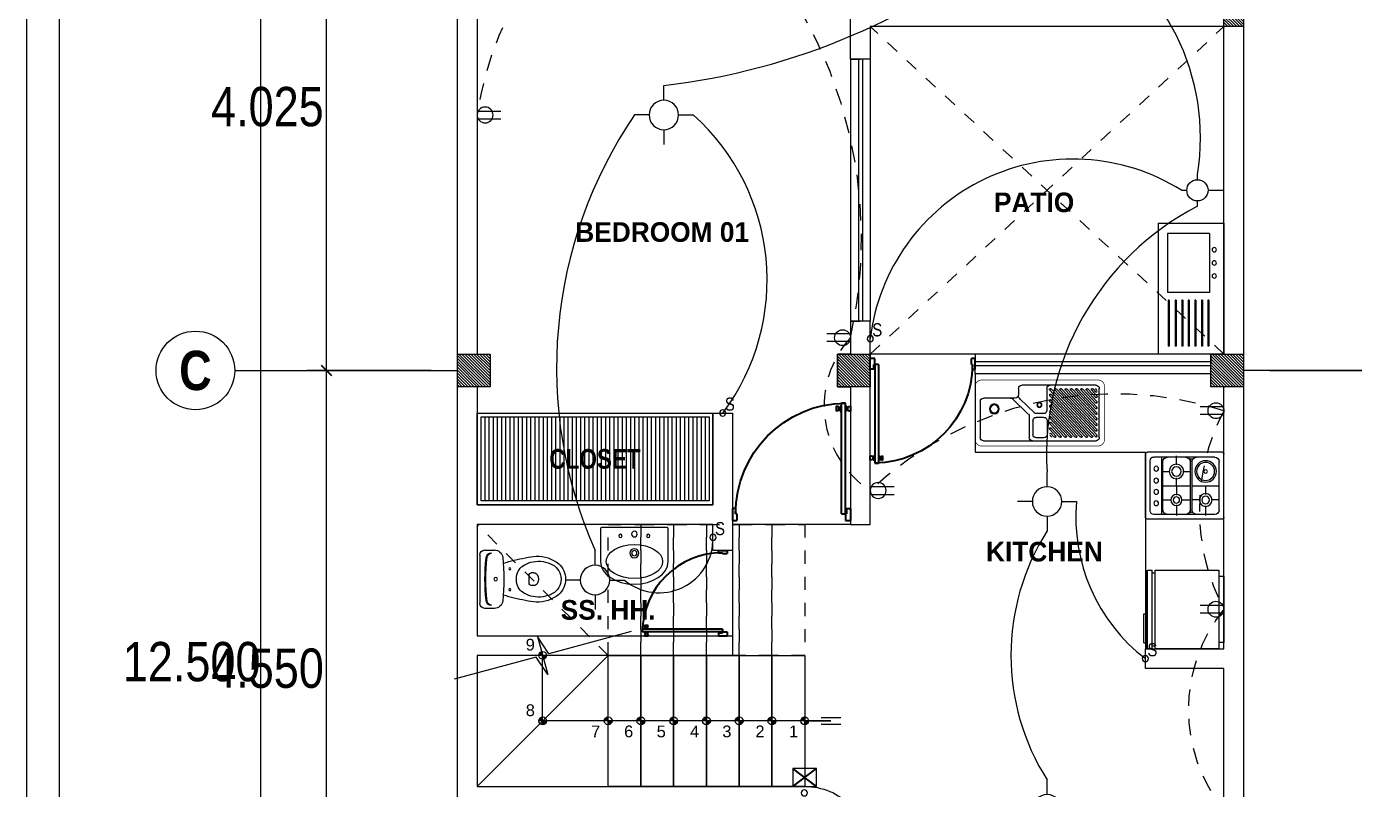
# Model space of a CAD drawing. Header units: millimetres. Extents: x 68 to 194, y 47 to 103.
# Drawn here: x 152.7 to 162.84, y 63.83 to 69.65 of the extents above; entities that cross this region are included whole.
import ezdxf
from ezdxf.enums import TextEntityAlignment as Align

# ---------------------------------------------------------------- set-up
doc = ezdxf.new("R2010")
doc.units = ezdxf.units.MM
doc.linetypes.add('ACAD_ISO06W100', pattern=[36, 24, -3, 0, -3, 0, -3, 0, -3])
doc.linetypes.add('DASHED2', pattern=[0.375, 0.25, -0.125])
for name, color, linetype, lineweight in [('A_Bloques', 56, 'Continuous', 15), ('A_Texto', 43, 'Continuous', 9), ('A_Ventana', 140, 'Continuous', 9), ('E_Columna', 3, 'Continuous', 25), ('G_Ejes', 253, 'Continuous', 20), ('G_Escalera', 40, 'Continuous', 18), ('G_Proyección', 8, 'DASHED2', 15), ('G_Sombreados', 8, 'Continuous', 9), ('G_Texto', 122, 'Continuous', 20), ('IE_Accesorios', 71, 'Continuous', 20), ('IE_Alumbrado', 31, 'Continuous', 60), ('IE_Interruptor', 230, 'Continuous', 40), ('IE_Tomacorriente', 104, 'DASHED2', 40)]:
    doc.layers.add(name, color=color, linetype=linetype, lineweight=lineweight)
for name, color, linetype in [('A_Puerta', 32, 'Continuous'), ('G_Acotación', 171, 'Continuous'), ('IS_Muro', 232, 'Continuous')]:
    doc.layers.add(name, color=color, linetype=linetype)
doc.styles.add('Acotacion', font='ARIALN.TTF')
doc.styles.add('AMBIENTES', font='ARIALNB.TTF', dxfattribs={"height": 0.15})
doc.styles.add('ARIAL1.2', font='arial.ttf', dxfattribs={"width": 1.2})
doc.styles.add('Eje', font='ARIALNB.TTF', dxfattribs={"height": 0.3})
doc.styles.add('Rotulo', font='ARIALN.TTF', dxfattribs={"height": 0.1})
doc.styles.add('STYLE1', font='cityb___.ttf', dxfattribs={"width": 1.05})
doc.dimstyles.new('Lenin_50', dxfattribs={"dimtxt": 0.3, "dimasz": 0.08, "dimexe": 0.15, "dimexo": 0.2, "dimgap": 0.03, "dimtad": 2, "dimtih": 1, "dimtoh": 1, "dimlfac": -1, "dimzin": 4, "dimdsep": 46, "dimtxsty": 'Acotacion', "dimblk": 'ARCHTICK', "dimcen": 0.08, "dimclrd": 256, "dimclre": 256, "dimclrt": 4, "dimazin": 1, "dimtm": 1e-09, "dimtfac": 1, "dimtmove": 2, "dimatfit": 2, "dimfxl": 0, "dimtolj": 1, "dimlwd": 13, "dimlwe": 18, "dimarcsym": 0})
pattern_1 = [(135, (271.136787, -21.310414), (0.0112253202, 0.0112253202), [])]

# ---------------------------------------------------------------- blocks, each defined once
blk = doc.blocks.new('Cocina 4H')
at = {"ltscale": 0.5}
for p, q in [((-0.255, 0.585), (-0.255, 0.015)), ((-0.24, 0.6), (0.24, 0.6)), ((-0.219, 0.529), (-0.219, 0.064)), ((-0.184, 0.564), (0.184, 0.564)), ((-0.109, 0.564), (-0.109, 0.503)), ((0, 0.356), (0, 0.564)), ((0.219, 0.529), (0.219, 0.064)), ((0.255, 0.585), (0.255, 0.015)), ((-0.153, 0.46), (-0.228, 0.46)), ((-0.109, 0.417), (-0.109, 0.356)), ((0, 0.46), (-0.066, 0.46)), ((0.2, 0.356), (-0.2, 0.356)), ((0.2, 0.341), (-0.2, 0.341)), ((-0.109, 0.275), (-0.109, 0.341)), ((0, 0.134), (0, 0.341)), ((0.109, 0.287), (0.109, 0.341)), ((-0.147, 0.237), (-0.228, 0.237)), ((0, 0.237), (-0.072, 0.237)), ((0, 0.237), (0.06, 0.237)), ((0.159, 0.237), (0.228, 0.237)), ((-0.219, 0.126), (0.219, 0.126)), ((-0.184, 0.134), (0.184, 0.134)), ((-0.109, 0.134), (-0.109, 0.2)), ((0.109, 0.134), (0.109, 0.188)), ((-0.24, 0), (0.24, 0)), ((-0.191, 0.036), (0.191, 0.036))]:
    blk.add_line(p, q, dxfattribs=at)
for centre, radius in [((-0.109, 0.46), 0.0492), ((0.109, 0.46), 0.0821), ((0.109, 0.46), 0.0686), ((-0.109, 0.46), 0.0289), ((0.109, 0.46), 0.0135), ((-0.109, 0.237), 0.0424), ((-0.109, 0.237), 0.0244), ((0.109, 0.237), 0.0558), ((0.109, 0.237), 0.0364), ((-0.134, 0.083), 0.018), ((-0.047, 0.083), 0.018), ((0.039, 0.083), 0.018), ((0.13, 0.083), 0.018)]:
    blk.add_circle(centre, radius, dxfattribs=at)
for centre, radius, start, end in [((-0.24, 0.585), 0.015, 90.0002, 180.0002), ((-0.184, 0.529), 0.035, 90.0002, 180.0002), ((0.184, 0.529), 0.035, 0.0002, 90.0002), ((0.24, 0.585), 0.015, 0.0002, 90.0002), ((-0.184, 0.391), 0.035, 180.0002, 270.0002), ((-0.184, 0.306), 0.035, 90.0002, 180.0002), ((-0.199, 0.349), 0.00753, 91.7504, 262.1214), ((0.184, 0.391), 0.035, 270.0002, 0.0002), ((0.184, 0.306), 0.035, 0.0002, 90.0002), ((0.199, 0.349), 0.00753, 277.8789, 88.2499), ((-0.184, 0.169), 0.035, 180.0002, 270.0002), ((0.184, 0.169), 0.035, 270.0002, 0.0002), ((-0.24, 0.015), 0.015, 180.0002, 270.0002), ((-0.191, 0.064), 0.028, 180.0002, 270.0002), ((0.191, 0.064), 0.028, 270.0002, 0.0002), ((0.24, 0.015), 0.015, 270.0002, 0.0002)]:
    blk.add_arc(centre, radius, start, end, dxfattribs=at)
blk = doc.blocks.new('Lavatorio Cocina')
at = {"lineweight": 13}
for p, q in [((-0.454, 0.065), (-0.454, 0.439)), ((-0.437, 0.425), (-0.424, 0.438)), ((-0.434, 0.3), (-0.314, 0.428)), ((-0.434, 0.343), (-0.354, 0.428)), ((-0.434, 0.385), (-0.394, 0.428)), ((-0.433, 0.087), (-0.114, 0.428)), ((-0.433, 0.129), (-0.154, 0.428)), ((-0.433, 0.172), (-0.194, 0.428)), ((-0.433, 0.215), (-0.234, 0.428)), ((-0.433, 0.257), (-0.274, 0.428)), ((-0.431, 0.067), (-0.089, 0.433)), ((-0.429, 0.464), (-0.079, 0.464)), ((-0.428, 0.242), (-0.249, 0.433)), ((-0.428, 0.285), (-0.289, 0.433)), ((-0.428, 0.328), (-0.329, 0.433)), ((-0.428, 0.37), (-0.369, 0.433)), ((-0.428, 0.413), (-0.409, 0.433)), ((-0.427, 0.114), (-0.129, 0.433)), ((-0.427, 0.157), (-0.169, 0.433)), ((-0.427, 0.2), (-0.209, 0.433)), ((-0.403, 0.076), (-0.074, 0.428)), ((-0.402, 0.437), (-0.398, 0.437)), ((-0.362, 0.437), (-0.358, 0.437)), ((-0.322, 0.437), (-0.318, 0.437)), ((-0.282, 0.437), (-0.278, 0.437)), ((-0.242, 0.437), (-0.238, 0.437)), ((-0.202, 0.437), (-0.198, 0.437)), ((-0.162, 0.437), (-0.158, 0.437)), ((-0.122, 0.437), (-0.118, 0.437)), ((-0.082, 0.437), (-0.078, 0.437)), ((-0.079, 0.464), (0.138, 0.464)), ((-0.054, 0.439), (-0.054, 0.272)), ((0.163, 0.439), (0.163, 0.391)), ((-0.437, 0.374), (-0.437, 0.379)), ((-0.436, 0.331), (-0.436, 0.336)), ((-0.388, 0.071), (-0.084, 0.395)), ((-0.363, 0.076), (-0.079, 0.38)), ((-0.348, 0.071), (-0.084, 0.353)), ((-0.323, 0.076), (-0.079, 0.338)), ((-0.308, 0.071), (-0.084, 0.31)), ((-0.076, 0.392), (-0.076, 0.387)), ((-0.076, 0.349), (-0.076, 0.344)), ((-0.076, 0.306), (-0.076, 0.302)), ((0.008, 0.333), (-0.002, 0.332)), ((0.043, 0.255), (0.149, 0.358)), ((0.088, 0.243), (0.206, 0.358)), ((0.149, 0.358), (0.156, 0.366)), ((0.188, 0.366), (0.223, 0.366)), ((0.223, 0.366), (0.429, 0.366)), ((0.454, 0.341), (0.454, 0.065)), ((-0.436, 0.288), (-0.436, 0.293)), ((-0.436, 0.246), (-0.436, 0.25)), ((-0.436, 0.203), (-0.436, 0.208)), ((-0.283, 0.076), (-0.079, 0.295)), ((-0.268, 0.071), (-0.084, 0.267)), ((-0.243, 0.076), (-0.079, 0.252)), ((-0.228, 0.071), (-0.084, 0.224)), ((-0.203, 0.076), (-0.079, 0.209)), ((-0.076, 0.264), (-0.076, 0.259)), ((-0.076, 0.221), (-0.076, 0.216)), ((-0.03, 0.219), (0.027, 0.219)), ((-0.029, 0.247), (0.025, 0.247)), ((0.08, 0.225), (0.08, 0.065)), ((-0.436, 0.16), (-0.436, 0.165)), ((-0.436, 0.118), (-0.436, 0.122)), ((-0.188, 0.071), (-0.084, 0.181)), ((-0.163, 0.076), (-0.079, 0.166)), ((-0.148, 0.071), (-0.084, 0.138)), ((-0.123, 0.076), (-0.079, 0.123)), ((-0.076, 0.178), (-0.076, 0.173)), ((-0.076, 0.135), (-0.076, 0.13)), ((-0.055, 0.194), (-0.055, 0.088)), ((0.052, 0.194), (0.052, 0.088)), ((-0.436, 0.073), (-0.436, 0.08)), ((-0.43, 0.068), (-0.431, 0.068)), ((0.055, 0.04), (-0.429, 0.04)), ((-0.395, 0.068), (-0.399, 0.068)), ((-0.355, 0.068), (-0.359, 0.068)), ((-0.315, 0.068), (-0.319, 0.068)), ((-0.275, 0.068), (-0.279, 0.068)), ((-0.235, 0.068), (-0.239, 0.068)), ((-0.195, 0.068), (-0.199, 0.068)), ((-0.155, 0.068), (-0.159, 0.068)), ((-0.115, 0.068), (-0.119, 0.068)), ((-0.108, 0.071), (-0.084, 0.096)), ((-0.091, 0.067), (-0.076, 0.084)), ((-0.03, 0.063), (0.027, 0.063)), ((0.429, 0.04), (0.055, 0.04))]:
    blk.add_line(p, q, dxfattribs=at)
at = {"lineweight": 13, "const_width": 0.005}
blk.add_lwpolyline([(0.494, 0.454), (0.494, 0.05, -0.414214), (0.444, 0), (-0.444, 0, -0.414214), (-0.494, 0.05), (-0.494, 0.454, -0.414214), (-0.444, 0.504), (0.444, 0.504, -0.414214)], format="xyb", close=True, dxfattribs=at)
at = {"lineweight": 13}
for centre, radius in [((0.003, 0.314), 0.0189), ((0.003, 0.314), 0.0154), ((0.347, 0.283), 0.0378), ((0.347, 0.283), 0.0307)]:
    blk.add_circle(centre, radius, dxfattribs=at)
for centre, radius, start, end in [((-0.429, 0.439), 0.025, 90, 180), ((-0.432, 0.416), 0.005, 180.1608, 316.9465), ((-0.402, 0.427), 0.01, 90, 136.9465), ((-0.398, 0.432), 0.005, 316.9465, 90), ((-0.386, 0.436), 0.0001, 316.9465, 90), ((-0.362, 0.427), 0.01, 90, 136.9465), ((-0.358, 0.432), 0.005, 316.9465, 90), ((-0.322, 0.427), 0.01, 90, 136.9465), ((-0.318, 0.432), 0.005, 316.9465, 90), ((-0.282, 0.427), 0.01, 90, 136.9465), ((-0.278, 0.432), 0.005, 316.9465, 90), ((-0.242, 0.427), 0.01, 90, 136.9465), ((-0.238, 0.432), 0.005, 316.9465, 90), ((-0.202, 0.427), 0.01, 90, 136.9465), ((-0.198, 0.432), 0.005, 316.9465, 90), ((-0.162, 0.427), 0.01, 90, 136.9465), ((-0.158, 0.432), 0.005, 316.9465, 90), ((-0.122, 0.427), 0.01, 90, 136.9465), ((-0.118, 0.432), 0.005, 316.9465, 90), ((-0.082, 0.427), 0.01, 90, 136.9465), ((-0.079, 0.439), 0.025, 0, 90), ((-0.078, 0.432), 0.005, 316.9465, 90), ((0.138, 0.439), 0.025, 0, 90), ((-0.427, 0.379), 0.01, 136.9465, 180.1608), ((-0.432, 0.374), 0.005, 180.1608, 316.9465), ((-0.426, 0.336), 0.01, 136.9465, 180.1608), ((-0.431, 0.331), 0.005, 180.1608, 316.9465), ((-0.081, 0.392), 0.005, 0, 136.9465), ((-0.081, 0.349), 0.005, 0, 136.9465), ((-0.081, 0.306), 0.005, 0, 136.9465), ((-0.086, 0.387), 0.01, 316.9465, 0), ((-0.086, 0.344), 0.01, 316.9465, 0), ((0.138, 0.383), 0.025, 314.528, 8.2908), ((0.188, 0.391), 0.025, 180, 188.2908), ((0.188, 0.391), 0.025, 180, 270), ((0.223, 0.341), 0.025, 90, 134.528), ((0.429, 0.341), 0.025, 0, 90), ((-0.426, 0.293), 0.01, 136.9465, 180.1608), ((-0.431, 0.288), 0.005, 180.1608, 316.9465), ((-0.426, 0.25), 0.01, 136.9465, 180.1608), ((-0.431, 0.246), 0.005, 180.1608, 316.9465), ((-0.426, 0.208), 0.01, 136.9465, 180.1608), ((-0.431, 0.203), 0.005, 180.1608, 316.9465), ((-0.081, 0.264), 0.005, 0, 136.9465), ((-0.081, 0.221), 0.005, 0, 136.9465), ((-0.086, 0.302), 0.01, 316.9465, 0), ((-0.086, 0.259), 0.01, 316.9465, 0), ((-0.086, 0.216), 0.01, 316.9465, 0), ((-0.03, 0.194), 0.025, 90, 180), ((-0.029, 0.272), 0.025, 180, 270), ((0.025, 0.272), 0.025, 270, 314.528), ((0.027, 0.194), 0.025, 0, 90), ((0.105, 0.225), 0.025, 134.528, 180), ((-0.426, 0.165), 0.01, 136.9465, 180.1608), ((-0.431, 0.16), 0.005, 180.1608, 316.9465), ((-0.426, 0.122), 0.01, 136.9465, 180.1608), ((-0.431, 0.118), 0.005, 180.1608, 316.9465), ((-0.081, 0.178), 0.005, 0, 136.9465), ((-0.081, 0.135), 0.005, 0, 136.9465), ((-0.086, 0.173), 0.01, 316.9465, 0), ((-0.086, 0.13), 0.01, 316.9465, 0), ((-0.429, 0.065), 0.025, 180, 270), ((-0.426, 0.08), 0.01, 136.9465, 180.1608), ((-0.431, 0.073), 0.005, 180.1608, 270), ((-0.399, 0.073), 0.005, 136.9465, 270), ((-0.395, 0.078), 0.01, 270, 316.9465), ((-0.359, 0.073), 0.005, 136.9465, 270), ((-0.355, 0.078), 0.01, 270, 316.9465), ((-0.319, 0.073), 0.005, 136.9465, 270), ((-0.315, 0.078), 0.01, 270, 316.9465), ((-0.279, 0.073), 0.005, 136.9465, 270), ((-0.275, 0.078), 0.01, 270, 316.9465), ((-0.239, 0.073), 0.005, 136.9465, 270), ((-0.235, 0.078), 0.01, 270, 316.9465), ((-0.199, 0.073), 0.005, 136.9465, 270), ((-0.195, 0.078), 0.01, 270, 316.9465), ((-0.159, 0.073), 0.005, 136.9465, 270), ((-0.155, 0.078), 0.01, 270, 316.9465), ((-0.119, 0.073), 0.005, 136.9465, 270), ((-0.115, 0.078), 0.01, 270, 316.9465), ((-0.081, 0.092), 0.005, 0, 136.9465), ((-0.03, 0.088), 0.025, 180, 270), ((0.027, 0.088), 0.025, 270, 0), ((0.055, 0.065), 0.025, 270, 0), ((0.429, 0.065), 0.025, 270, 0)]:
    blk.add_arc(centre, radius, start, end, dxfattribs=at)
blk = doc.blocks.new('Refrigerador 01')
at = {"ltscale": 0.25}
for p, q in [((0, 0.254), (0, -0.254)), ((0.04, 0.254), (0, 0.254)), ((0.04, 0.298), (0.04, -0.302)), ((0.525, 0.298), (0.04, 0.298)), ((0.525, -0.302), (0.525, 0.298)), ((0.547, 0.277), (0.525, 0.277)), ((0.547, -0.302), (0.547, 0.298)), ((0.585, 0.298), (0.547, 0.298)), ((0.585, 0.298), (0.585, -0.302)), ((0.585, -0.302), (0.585, 0.298)), ((0.611, -0.034), (0.585, -0.034)), ((0.611, -0.256), (0.611, -0.034)), ((0, -0.254), (0.04, -0.254)), ((0.04, -0.302), (0.525, -0.302)), ((0.547, -0.28), (0.525, -0.28)), ((0.547, -0.302), (0.585, -0.302)), ((0.611, -0.256), (0.585, -0.256))]:
    blk.add_line(p, q, dxfattribs=at)
blk = doc.blocks.new('INOD4')
at = {"linetype": 'ByBlock'}
for p, q in [((-0.222, -0.06), (-0.222, -0.132)), ((-0.183, -0.02), (0.183, -0.02)), ((0.222, -0.06), (0.222, -0.132)), ((-0.048, -0.433), (-0.048, -0.413)), ((0.048, -0.433), (0.048, -0.413))]:
    blk.add_line(p, q, dxfattribs=at)
for centre, radius in [((0, -0.142), 0.0135), ((0, -0.142), 0.0135), ((-0.08, -0.25), 0.0075), ((0.08, -0.25), 0.0075)]:
    blk.add_circle(centre, radius, dxfattribs=at)
for centre, radius, start, end in [((-0.183, -0.06), 0.04, 90, 180), ((-0.16, -0.109), 0.04, 96.2719, 180), ((-0.16, -0.116), 0.04, 96.2141, 169.7572), ((0, -1.56), 1.493, 83.6755, 96.3306), ((0, -1.56), 1.5, 83.7281, 96.2719), ((0.16, -0.109), 0.04, 0, 83.7281), ((0.16, -0.116), 0.04, 10.2428, 83.7859), ((0.183, -0.06), 0.04, 0, 90), ((-0.159, -0.132), 0.064, 180, 263.2069), ((0, 1.199), 1.404, 263.2069, 276.7931), ((2.286, -0.87), 2.5, 164.456, 168.4256), ((-2.286, -0.87), 2.5, 11.5744, 15.544), ((0.159, -0.132), 0.064, 276.7931, 0), ((-0.007, -0.416), 0.116, 96.2419, 152.5973), ((0, -0.48), 0.18, 83.7581, 96.2419), ((0.007, -0.416), 0.116, 27.4027, 83.7581), ((0.423, -0.496), 0.6, 167.7093, 175.6206), ((0.112, -0.478), 0.25, 152.5973, 168.3805), ((-0.033, -0.413), 0.015, 96.6492, 180), ((0, -0.696), 0.3, 83.3508, 96.6492), ((0.033, -0.413), 0.015, 0, 83.3508), ((-0.112, -0.478), 0.25, 11.6195, 27.4027), ((-0.423, -0.496), 0.6, 4.3794, 12.2907), ((0.085, -0.46), 0.26, 177.6972, 218.7131), ((0.079, -0.471), 0.216, 168.3805, 209.1161), ((-0.018, -0.433), 0.03, 180, 233.1301), ((0, -0.409), 0.06, 233.1301, 306.8699), ((0.018, -0.433), 0.03, 306.8699, 0), ((-0.079, -0.471), 0.216, 330.8839, 11.6195), ((-0.085, -0.46), 0.26, 321.2869, 2.3028), ((0, -0.515), 0.126, 209.1161, 330.8839), ((0, -0.515), 0.16, 222.4362, 317.5638)]:
    blk.add_arc(centre, radius, start, end, dxfattribs=at)
blk = doc.blocks.new('L01601A', base_point=(1717.2, 970.2))
blk.add_circle((1717.2, 970.2), 25)
blk = doc.blocks.new('L01601B', base_point=(1777.3, 924.9))
blk.add_arc((1777.3, 924.9), 30, 180, 0)
blk = doc.blocks.new('Lavatorio 01')
blk.add_lwpolyline([(-0.284, 0.259), (-0.034, 0.259, -0.414214), (-0.025, 0.25), (-0.025, -0.25, -0.414214), (-0.034, -0.259), (-0.284, -0.259)], format="xyb")
for centre, radius in [((-0.088, 0.106), 0.0129), ((-0.22, 0), 0.0345), ((-0.22, 0), 0.0198), ((-0.074, 0), 0.0216), ((-0.088, -0.106), 0.0129)]:
    blk.add_circle(centre, radius)
at = {"extrusion": (0, 0, -1), "xscale": 0.008620689655174374, "zscale": -0.008620689655172419, "rotation": 90}
for name, yscale in [('L01601B', 0.005747126436773442), ('L01601A', 0.005172413793104624)]:
    blk.add_blockref(name, (0.284, 0), dxfattribs=dict(at, yscale=yscale))
blk = doc.blocks.new('Puerta 02')
for p, q in [((0.024, 0.913), (0, 0.918)), ((0, 0.918), (0, 0.878)), ((0.024, 0.907), (0.024, 0.913)), ((0.028, 0.907), (0.024, 0.907)), ((0.024, 0.889), (0.024, 0.907)), ((0.032, 0.909), (0.028, 0.909)), ((0.028, 0.907), (0.028, 0.909)), ((0.028, 0.889), (0.028, 0.907)), ((0.032, 0.909), (0.032, 0.912)), ((0.036, 0.912), (0.032, 0.912)), ((0.032, 0.887), (0.032, 0.909)), ((0.042, 0.924), (0.036, 0.912)), ((0.036, 0.884), (0.036, 0.912)), ((0.042, 0.872), (0.042, 0.924)), ((0.044, 0.924), (0.042, 0.924)), ((0.044, 0.946), (0.078, 0.946)), ((0.044, 0.005), (0.044, 0.946)), ((0.078, 0.005), (0.078, 0.946)), ((0.078, 0.924), (0.08, 0.924)), ((0.08, 0.872), (0.08, 0.924)), ((0.08, 0.924), (0.086, 0.912)), ((0.086, 0.884), (0.086, 0.912)), ((0.086, 0.912), (0.09, 0.912)), ((0.09, 0.909), (0.09, 0.912)), ((0.09, 0.909), (0.094, 0.909)), ((0.09, 0.887), (0.09, 0.909)), ((0.094, 0.907), (0.094, 0.909)), ((0.094, 0.889), (0.094, 0.907)), ((0.094, 0.907), (0.098, 0.907)), ((0.098, 0.913), (0.122, 0.918)), ((0.098, 0.907), (0.098, 0.913)), ((0.098, 0.889), (0.098, 0.907)), ((0.122, 0.918), (0.122, 0.878)), ((0.024, 0.883), (0, 0.878)), ((0.028, 0.889), (0.024, 0.889)), ((0.024, 0.889), (0.024, 0.883)), ((0.028, 0.889), (0.028, 0.887)), ((0.032, 0.887), (0.028, 0.887)), ((0.032, 0.887), (0.032, 0.884)), ((0.036, 0.884), (0.032, 0.884)), ((0.042, 0.872), (0.036, 0.884)), ((0.044, 0.872), (0.042, 0.872)), ((0.078, 0.872), (0.08, 0.872)), ((0.079, 0.898), (0.079, 0.898)), ((0.079, 0.898), (0.079, 0.898)), ((0.08, 0.872), (0.086, 0.884)), ((0.086, 0.884), (0.09, 0.884)), ((0.09, 0.887), (0.094, 0.887)), ((0.09, 0.887), (0.09, 0.884)), ((0.094, 0.889), (0.094, 0.887)), ((0.094, 0.889), (0.098, 0.889)), ((0.098, 0.889), (0.098, 0.883)), ((0.098, 0.883), (0.122, 0.878)), ((0, 0.05), (0, -0.05)), ((0.034, 0.05), (0, 0.05)), ((0.034, 0.05), (0.034, 0.005)), ((0.044, 0.005), (0.034, 0.005)), ((0.078, 0.005), (0.043, 0.005)), ((0.044, 0.005), (0.044, -0.05)), ((0.965, 0.005), (0.975, 0.005)), ((0.965, 0.005), (0.965, -0.05)), ((0.975, 0.05), (0.975, 0.005)), ((0.975, 0.05), (1, 0.05)), ((1, 0.05), (1, -0.05)), ((0.044, -0.05), (0, -0.05)), ((1, -0.05), (0.965, -0.05))]:
    blk.add_line(p, q)
blk.add_arc((0.034, 0.005), 0.941, 0, 89.3913)
blk = doc.blocks.new('SGFDF')
at = {"lineweight": 20}
for p, q in [((0.061, -0.115), (0.061, -0.122)), ((0.411, -0.115), (0.061, -0.115)), ((0.411, -0.122), (0.061, -0.122)), ((0.061, -0.165), (0.061, -0.172)), ((0.411, -0.165), (0.061, -0.165)), ((0.411, -0.172), (0.061, -0.172)), ((0.411, -0.115), (0.411, -0.122)), ((0.411, -0.165), (0.411, -0.172)), ((0.921, -0.11), (0.471, -0.11)), ((0.471, -0.11), (0.471, -0.431)), ((0.921, -0.11), (0.921, -0.431)), ((0.061, -0.215), (0.061, -0.222)), ((0.411, -0.215), (0.061, -0.215)), ((0.411, -0.222), (0.061, -0.222)), ((0.411, -0.265), (0.061, -0.265)), ((0.061, -0.265), (0.061, -0.272)), ((0.411, -0.272), (0.061, -0.272)), ((0.411, -0.215), (0.411, -0.222)), ((0.411, -0.265), (0.411, -0.272)), ((0.411, -0.315), (0.061, -0.315)), ((0.061, -0.315), (0.061, -0.322)), ((0.411, -0.322), (0.061, -0.322)), ((0.061, -0.365), (0.061, -0.372)), ((0.411, -0.365), (0.061, -0.365)), ((0.411, -0.372), (0.061, -0.372)), ((0.411, -0.315), (0.411, -0.322)), ((0.411, -0.365), (0.411, -0.372)), ((0.411, -0.419), (0.061, -0.419)), ((0.061, -0.419), (0.061, -0.426)), ((0.411, -0.426), (0.061, -0.426)), ((0.411, -0.419), (0.411, -0.426)), ((0.921, -0.431), (0.471, -0.431))]:
    blk.add_line(p, q, dxfattribs=at)
blk.add_lwpolyline([(0, -0.5), (1, -0.5), (1, 0), (0, 0)], close=True)
for centre in [(0.596, -0.074), (0.696, -0.074), (0.796, -0.074)]:
    blk.add_circle(centre, 0.0163, dxfattribs=at)
blk = doc.blocks.new('Eri')
blk.add_line((-1.7, 0), (0, 0))
blk.add_circle((-2, 0), 0.3)
at = {"color": 1, "style": 'Eje', "flags": 4}
blk.add_attdef('H', text='', height=0.3, dxfattribs=at).set_placement((-2, 0), align=Align.MIDDLE_CENTER)
blk = doc.blocks.new('_ArchTick')
at = {"color": 0, "linetype": 'ByBlock', "const_width": 0.15}
blk.add_lwpolyline([(-0.5, -0.5), (0.5, 0.5)], dxfattribs=at)
blk = doc.blocks.new('*D772')
at = {"layer": 'Defpoints', "color": 0}
for p in [(154.491, 71.053), (155.991, 71.053), (155.991, 58.553)]:
    blk.add_point(p, dxfattribs=at)
at = {"layer": 'G_Acotación', "lineweight": 18}
for p, q in [((155.791, 71.053), (154.341, 71.053)), ((155.791, 58.553), (154.341, 58.553))]:
    blk.add_line(p, q, dxfattribs=at)
at = {"layer": 'G_Acotación', "lineweight": 13}
blk.add_line((154.491, 58.553), (154.491, 71.053), dxfattribs=at)
at = {"layer": 'G_Acotación', "lineweight": 13, "xscale": 0.08, "yscale": 0.08, "zscale": 0.08}
for p, rotation in [((154.491, 71.053), 90), ((154.491, 58.553), 270)]:
    blk.add_blockref('_ArchTick', p, dxfattribs=dict(at, rotation=rotation))
at = {"layer": 'G_Acotación', "color": 4, "lineweight": 5, "insert": (153.962, 64.803), "char_height": 0.3, "attachment_point": 5, "style": 'Acotacion'}
blk.add_mtext('\\A1;12.500', dxfattribs=at)
blk = doc.blocks.new('*D774')
at = {"layer": 'Defpoints', "color": 0}
for p in [(154.991, 67.028), (155.991, 67.028), (155.991, 62.478)]:
    blk.add_point(p, dxfattribs=at)
at = {"layer": 'G_Acotación', "lineweight": 18}
for p, q in [((155.791, 67.028), (154.841, 67.028)), ((155.791, 62.478), (154.841, 62.478))]:
    blk.add_line(p, q, dxfattribs=at)
at = {"layer": 'G_Acotación', "lineweight": 13}
blk.add_line((154.991, 62.478), (154.991, 67.028), dxfattribs=at)
at = {"layer": 'G_Acotación', "lineweight": 13, "xscale": 0.08, "yscale": 0.08, "zscale": 0.08}
for p, rotation in [((154.991, 67.028), 90), ((154.991, 62.478), 270)]:
    blk.add_blockref('_ArchTick', p, dxfattribs=dict(at, rotation=rotation))
at = {"layer": 'G_Acotación', "color": 4, "lineweight": 5, "insert": (154.541, 64.753), "char_height": 0.3, "attachment_point": 5, "style": 'Acotacion'}
blk.add_mtext('\\A1;4.550', dxfattribs=at)
blk = doc.blocks.new('*D775')
at = {"layer": 'Defpoints', "color": 0}
for p in [(154.991, 71.053), (155.991, 71.053), (155.991, 67.028)]:
    blk.add_point(p, dxfattribs=at)
at = {"layer": 'G_Acotación', "lineweight": 18}
for p, q in [((155.791, 71.053), (154.841, 71.053)), ((155.791, 67.028), (154.841, 67.028))]:
    blk.add_line(p, q, dxfattribs=at)
at = {"layer": 'G_Acotación', "lineweight": 13}
blk.add_line((154.991, 67.028), (154.991, 71.053), dxfattribs=at)
at = {"layer": 'G_Acotación', "lineweight": 13, "xscale": 0.08, "yscale": 0.08, "zscale": 0.08}
for p, rotation in [((154.991, 71.053), 90), ((154.991, 67.028), 270)]:
    blk.add_blockref('_ArchTick', p, dxfattribs=dict(at, rotation=rotation))
at = {"layer": 'G_Acotación', "color": 4, "lineweight": 5, "insert": (154.54, 69.04), "char_height": 0.3, "attachment_point": 5, "style": 'Acotacion'}
blk.add_mtext('\\A1;4.025', dxfattribs=at)
blk = doc.blocks.new('*D777')
at = {"layer": 'Defpoints', "color": 0}
for p in [(161.991, 71.053), (163.491, 71.053), (161.991, 58.553)]:
    blk.add_point(p, dxfattribs=at)
at = {"layer": 'G_Acotación', "lineweight": 18}
for p, q in [((162.191, 71.053), (163.641, 71.053)), ((162.191, 58.553), (163.641, 58.553))]:
    blk.add_line(p, q, dxfattribs=at)
at = {"layer": 'G_Acotación', "lineweight": 13}
blk.add_line((163.491, 58.553), (163.491, 71.053), dxfattribs=at)
at = {"layer": 'G_Acotación', "lineweight": 13, "xscale": 0.08, "yscale": 0.08, "zscale": 0.08}
for p, rotation in [((163.491, 71.053), 90), ((163.491, 58.553), 270)]:
    blk.add_blockref('_ArchTick', p, dxfattribs=dict(at, rotation=rotation))
at = {"layer": 'G_Acotación', "color": 4, "lineweight": 5, "insert": (164.019, 64.803), "char_height": 0.3, "attachment_point": 5, "style": 'Acotacion'}
blk.add_mtext('\\A1;12.500', dxfattribs=at)
blk = doc.blocks.new('*D779')
at = {"layer": 'Defpoints', "color": 0}
for p in [(161.991, 67.028), (162.991, 67.028), (161.991, 62.478)]:
    blk.add_point(p, dxfattribs=at)
at = {"layer": 'G_Acotación', "lineweight": 18}
for p, q in [((162.191, 67.028), (163.141, 67.028)), ((162.191, 62.478), (163.141, 62.478))]:
    blk.add_line(p, q, dxfattribs=at)
at = {"layer": 'G_Acotación', "lineweight": 13}
blk.add_line((162.991, 62.478), (162.991, 67.028), dxfattribs=at)
at = {"layer": 'G_Acotación', "lineweight": 13, "xscale": 0.08, "yscale": 0.08, "zscale": 0.08}
for p, rotation in [((162.991, 67.028), 90), ((162.991, 62.478), 270)]:
    blk.add_blockref('_ArchTick', p, dxfattribs=dict(at, rotation=rotation))
at = {"layer": 'G_Acotación', "color": 4, "lineweight": 5, "insert": (163.44, 64.753), "char_height": 0.3, "attachment_point": 5, "style": 'Acotacion'}
blk.add_mtext('\\A1;4.550', dxfattribs=at)
blk = doc.blocks.new('*D780')
at = {"layer": 'Defpoints', "color": 0}
for p in [(161.991, 71.053), (162.991, 71.053), (161.991, 67.028)]:
    blk.add_point(p, dxfattribs=at)
at = {"layer": 'G_Acotación', "lineweight": 18}
for p, q in [((162.191, 71.053), (163.141, 71.053)), ((162.191, 67.028), (163.141, 67.028))]:
    blk.add_line(p, q, dxfattribs=at)
at = {"layer": 'G_Acotación', "lineweight": 13}
blk.add_line((162.991, 67.028), (162.991, 71.053), dxfattribs=at)
at = {"layer": 'G_Acotación', "lineweight": 13, "xscale": 0.08, "yscale": 0.08, "zscale": 0.08}
for p, rotation in [((162.991, 71.053), 90), ((162.991, 67.028), 270)]:
    blk.add_blockref('_ArchTick', p, dxfattribs=dict(at, rotation=rotation))
at = {"layer": 'G_Acotación', "color": 4, "lineweight": 5, "insert": (163.442, 69.04), "char_height": 0.3, "attachment_point": 5, "style": 'Acotacion'}
blk.add_mtext('\\A1;4.025', dxfattribs=at)
blk = doc.blocks.new('PUNTO LUZ')
for p, q in [((0, 0.1125), (0, 0.225)), ((-0.1125, 0), (-0.225, 0)), ((0.1125, 0), (0.225, 0)), ((0, -0.1125), (0, -0.225))]:
    blk.add_line(p, q)
blk.add_circle((0, 0), 0.1125)
blk = doc.blocks.new('braquet')
at = {"color": 2}
for p, q in [((0.2025, 0.1215), (0.2025, 0.081)), ((0, 0.070875), (0, -0.070875)), ((0.1215, 0), (0, 0)), ((0.324, 0), (0.2835, 0)), ((0.2025, -0.081), (0.2025, -0.1215))]:
    blk.add_line(p, q, dxfattribs=at)
at = {"color": 3}
blk.add_circle((0.2025, 0), 0.081, dxfattribs=at)
blk = doc.blocks.new('CP')
at = {"linetype": 'ACAD_ISO06W100', "lineweight": 25, "ltscale": 0.25}
for p, q in [((-0.05, 0.087), (-0.185, -0.093)), ((-0.05, -0.093), (-0.185, 0.087))]:
    blk.add_line(p, q, dxfattribs=at)
for p, q in [((-0.185, -0.093), (-0.185, 0.087)), ((-0.185, 0.087), (-0.05, 0.087)), ((-0.05, 0.087), (-0.05, -0.093)), ((-0.05, -0.093), (-0.185, -0.093))]:
    blk.add_line(p, q)
blk.add_circle((0, 0), 0.0234)
blk = doc.blocks.new('Interuptor simple doble triple')
blk.add_circle((0, 0.044), 0.0237)
at = {"style": 'Rotulo', "oblique": 20, "flags": 4}
blk.add_attdef('S A,B,C', (0.078, 0.044), '', height=0.1, dxfattribs=at)
blk = doc.blocks.new('TOMACORRIENTE 0.40')
at = {"color": 5}
for p, q in [((0.008, 0.03), (0.182, 0.03)), ((0.008, -0.03), (0.182, -0.03))]:
    blk.add_line(p, q, dxfattribs=at)
blk.add_circle((0.061, 0), 0.0608, dxfattribs=at)

msp = doc.modelspace()

# ---------------------------------------------------------------- hatches: boundary and pattern name
at = {"layer": 'E_Columna', "lineweight": 5}
h = msp.add_hatch(dxfattribs=at)
h.set_pattern_fill('LINE', color=256, scale=0.005, angle=45, style=0)
h.set_pattern_definition([(135, (271.136787, -22.460414), (0.0112253202, 0.0112253202), [])])
h.paths.add_polyline_path([(161.9907, 69.6529), (161.8407, 69.6529), (161.8407, 69.9029), (161.9907, 69.9029)])
h = msp.add_hatch(dxfattribs=at)
h.set_pattern_fill('LINE', color=256, scale=0.005, angle=45, style=0)
h.set_pattern_definition(pattern_1)
h.paths.add_polyline_path([(156.2407, 66.9029), (155.9907, 66.9029), (155.9907, 67.1529), (156.2407, 67.1529)])
h = msp.add_hatch(dxfattribs=at)
h.set_pattern_fill('LINE', color=256, scale=0.005, angle=45, style=0)
h.set_pattern_definition(pattern_1)
h.paths.add_polyline_path([(159.1407, 66.9029), (158.8907, 66.9029), (158.8907, 67.1529), (159.1407, 67.1529)])
h = msp.add_hatch(dxfattribs=at)
h.set_pattern_fill('LINE', color=256, scale=0.005, angle=45, style=0)
h.set_pattern_definition(pattern_1)
h.paths.add_polyline_path([(161.9907, 66.9029), (161.7407, 66.9029), (161.7407, 67.1529), (161.9907, 67.1529)])
at = {"layer": 'G_Escalera', "lineweight": 5}
h = msp.add_hatch(color=3, dxfattribs=at)
h.paths.add_polyline_path([(156.6107, 64.8529, -0.4142136), (156.6407, 64.8829), (156.6407, 64.8529)])
h.paths.add_polyline_path([(156.6407, 64.8529), (156.6707, 64.8529, -0.4142136), (156.6407, 64.8229)])
h = msp.add_hatch(color=3, dxfattribs=at)
h.paths.add_polyline_path([(156.6107, 64.8529, -0.4142136), (156.6407, 64.8829), (156.6407, 64.8529)])
h.paths.add_polyline_path([(156.6407, 64.8529), (156.6707, 64.8529, -0.4142136), (156.6407, 64.8229)])
h = msp.add_hatch(color=3, dxfattribs=at)
h.paths.add_polyline_path([(156.6107, 64.3529, -0.4142136), (156.6407, 64.3829), (156.6407, 64.3529)])
h.paths.add_polyline_path([(156.6407, 64.3529), (156.6707, 64.3529, -0.4142136), (156.6407, 64.3229)])
h = msp.add_hatch(color=3, dxfattribs=at)
h.paths.add_polyline_path([(156.6107, 64.3529, -0.4142136), (156.6407, 64.3829), (156.6407, 64.3529)])
h.paths.add_polyline_path([(156.6407, 64.3529), (156.6707, 64.3529, -0.4142136), (156.6407, 64.3229)])
h = msp.add_hatch(color=3, dxfattribs=at)
h.paths.add_polyline_path([(157.1107, 64.3529, -0.4142136), (157.1407, 64.3829), (157.1407, 64.3529)])
h.paths.add_polyline_path([(157.1407, 64.3529), (157.1707, 64.3529, -0.4142136), (157.1407, 64.3229)])
h = msp.add_hatch(color=3, dxfattribs=at)
h.paths.add_polyline_path([(157.1107, 64.3529, -0.4142136), (157.1407, 64.3829), (157.1407, 64.3529)])
h.paths.add_polyline_path([(157.1407, 64.3529), (157.1707, 64.3529, -0.4142136), (157.1407, 64.3229)])
h = msp.add_hatch(color=3, dxfattribs=at)
h.paths.add_polyline_path([(157.3607, 64.3529, -0.4142136), (157.3907, 64.3829), (157.3907, 64.3529)])
h.paths.add_polyline_path([(157.3907, 64.3529), (157.4207, 64.3529, -0.4142136), (157.3907, 64.3229)])
h = msp.add_hatch(color=3, dxfattribs=at)
h.paths.add_polyline_path([(157.3607, 64.3529, -0.4142136), (157.3907, 64.3829), (157.3907, 64.3529)])
h.paths.add_polyline_path([(157.3907, 64.3529), (157.4207, 64.3529, -0.4142136), (157.3907, 64.3229)])
h = msp.add_hatch(color=3, dxfattribs=at)
h.paths.add_polyline_path([(157.6107, 64.3529, -0.4142136), (157.6407, 64.3829), (157.6407, 64.3529)])
h.paths.add_polyline_path([(157.6407, 64.3529), (157.6707, 64.3529, -0.4142136), (157.6407, 64.3229)])
h = msp.add_hatch(color=3, dxfattribs=at)
h.paths.add_polyline_path([(157.6107, 64.3529, -0.4142136), (157.6407, 64.3829), (157.6407, 64.3529)])
h.paths.add_polyline_path([(157.6407, 64.3529), (157.6707, 64.3529, -0.4142136), (157.6407, 64.3229)])
h = msp.add_hatch(color=3, dxfattribs=at)
h.paths.add_polyline_path([(157.8607, 64.3529, -0.4142136), (157.8907, 64.3829), (157.8907, 64.3529)])
h.paths.add_polyline_path([(157.8907, 64.3529), (157.9207, 64.3529, -0.4142136), (157.8907, 64.3229)])
h = msp.add_hatch(color=3, dxfattribs=at)
h.paths.add_polyline_path([(157.8607, 64.3529, -0.4142136), (157.8907, 64.3829), (157.8907, 64.3529)])
h.paths.add_polyline_path([(157.8907, 64.3529), (157.9207, 64.3529, -0.4142136), (157.8907, 64.3229)])
h = msp.add_hatch(color=3, dxfattribs=at)
h.paths.add_polyline_path([(158.1107, 64.3529, -0.4142136), (158.1407, 64.3829), (158.1407, 64.3529)])
h.paths.add_polyline_path([(158.1407, 64.3529), (158.1707, 64.3529, -0.4142136), (158.1407, 64.3229)])
h = msp.add_hatch(color=3, dxfattribs=at)
h.paths.add_polyline_path([(158.1107, 64.3529, -0.4142136), (158.1407, 64.3829), (158.1407, 64.3529)])
h.paths.add_polyline_path([(158.1407, 64.3529), (158.1707, 64.3529, -0.4142136), (158.1407, 64.3229)])
h = msp.add_hatch(color=3, dxfattribs=at)
h.paths.add_polyline_path([(158.3607, 64.3529, -0.4142136), (158.3907, 64.3829), (158.3907, 64.3529)])
h.paths.add_polyline_path([(158.3907, 64.3529), (158.4207, 64.3529, -0.4142136), (158.3907, 64.3229)])
h = msp.add_hatch(color=3, dxfattribs=at)
h.paths.add_polyline_path([(158.3607, 64.3529, -0.4142136), (158.3907, 64.3829), (158.3907, 64.3529)])
h.paths.add_polyline_path([(158.3907, 64.3529), (158.4207, 64.3529, -0.4142136), (158.3907, 64.3229)])
h = msp.add_hatch(color=3, dxfattribs=at)
h.paths.add_polyline_path([(158.6107, 64.3529, -0.4142136), (158.6407, 64.3829), (158.6407, 64.3529)])
h.paths.add_polyline_path([(158.6407, 64.3529), (158.6707, 64.3529, -0.4142136), (158.6407, 64.3229)])
h = msp.add_hatch(color=3, dxfattribs=at)
h.paths.add_polyline_path([(158.6107, 64.3529, -0.4142136), (158.6407, 64.3829), (158.6407, 64.3529)])
h.paths.add_polyline_path([(158.6407, 64.3529), (158.6707, 64.3529, -0.4142136), (158.6407, 64.3229)])
at = {"layer": 'G_Sombreados', "lineweight": 5}
h = msp.add_hatch(dxfattribs=at)
h.set_pattern_fill('LINE', color=256, scale=0.01, angle=90, style=0)
h.set_pattern_definition([(90, (271.136787, -21.310414), (0.03175, 2e-18), [])])
h.paths.add_polyline_path([(156.1707, 66.6729), (157.9107, 66.6729), (157.9107, 66.0329), (156.1707, 66.0329)])

# ---------------------------------------------------------------- linework, layer by layer
at = {"lineweight": 5}
for points in [[(193.7519, 46.547), (193.7519, 74.1029), (152.7019, 74.1029), (152.7019, 46.547)], [(193.5019, 46.797), (193.5019, 73.8529), (152.9519, 73.8529), (152.9519, 46.797)]]:
    msp.add_lwpolyline(points, close=True, dxfattribs=at)
at = {"layer": 'A_Bloques', "lineweight": 5}
msp.add_lwpolyline([(159.9407, 67.0029), (159.9407, 66.4029), (161.2407, 66.4029), (161.2407, 64.9029), (161.8407, 64.9029)], dxfattribs=at)
for points in [[(156.1407, 66.7029), (157.9407, 66.7029), (157.9407, 66.0029), (156.1407, 66.0029)], [(156.1707, 66.6729), (157.9107, 66.6729), (157.9107, 66.0329), (156.1707, 66.0329)]]:
    msp.add_lwpolyline(points, close=True, dxfattribs=at)
at = {"layer": 'A_Bloques', "color": 1, "lineweight": 5}
msp.add_lwpolyline([(157.3169, 65.034), (156.689, 64.8658), (156.6019, 64.9977), (156.6796, 64.708), (156.5924, 64.8399), (155.9646, 64.6717)], dxfattribs=at)
at = {"layer": 'A_Puerta', "lineweight": 5}
for p, q in [((159.9407, 67.1529), (159.1407, 67.1529)), ((158.9907, 65.8529), (158.0907, 65.8529)), ((158.0907, 65.6529), (158.0907, 65.0029))]:
    msp.add_line(p, q, dxfattribs=at)
at = {"layer": 'A_Ventana', "color": 2, "lineweight": 5}
for p, q in [((158.9907, 69.4029), (159.0657, 69.4029)), ((158.9907, 69.4029), (158.9907, 67.4029)), ((159.1407, 69.4029), (159.0657, 69.4029)), ((159.1407, 69.4029), (159.1407, 67.4029)), ((158.9907, 67.4029), (159.0657, 67.4029)), ((159.1407, 67.4029), (159.0657, 67.4029)), ((161.7407, 67.1529), (159.9407, 67.1529)), ((159.9407, 67.1529), (159.9407, 67.0779)), ((161.7407, 67.1529), (161.7407, 67.0779)), ((159.9407, 67.0029), (159.9407, 67.0779)), ((161.7407, 67.0029), (159.9407, 67.0029)), ((161.7407, 67.0029), (161.7407, 67.0779))]:
    msp.add_line(p, q, dxfattribs=at)
at = {"layer": 'A_Ventana', "lineweight": 5}
for p, q in [((159.0507, 69.4029), (159.0507, 67.4029)), ((159.0807, 69.4029), (159.0807, 67.4029)), ((161.7407, 67.0929), (159.9407, 67.0929)), ((161.7407, 67.0629), (159.9407, 67.0629))]:
    msp.add_line(p, q, dxfattribs=at)
at = {"layer": 'E_Columna', "lineweight": 5}
for points in [[(161.9907, 69.6529), (161.8407, 69.6529), (161.8407, 69.9029), (161.9907, 69.9029)], [(156.2407, 66.9029), (155.9907, 66.9029), (155.9907, 67.1529), (156.2407, 67.1529)], [(159.1407, 66.9029), (158.8907, 66.9029), (158.8907, 67.1529), (159.1407, 67.1529)], [(161.9907, 66.9029), (161.7407, 66.9029), (161.7407, 67.1529), (161.9907, 67.1529)]]:
    msp.add_lwpolyline(points, close=True, dxfattribs=at)
at = {"layer": 'G_Escalera', "color": 3, "lineweight": 5}
for p, q in [((156.6407, 64.8229), (156.6407, 64.8829)), ((156.6407, 64.8229), (156.6407, 64.8829)), ((156.6707, 64.8529), (156.6107, 64.8529)), ((156.6707, 64.8529), (156.6107, 64.8529)), ((156.6407, 64.3229), (156.6407, 64.3829)), ((156.6407, 64.3229), (156.6407, 64.3829)), ((157.1407, 64.3229), (157.1407, 64.3829)), ((157.1407, 64.3229), (157.1407, 64.3829)), ((157.3907, 64.3229), (157.3907, 64.3829)), ((157.3907, 64.3229), (157.3907, 64.3829)), ((157.6407, 64.3229), (157.6407, 64.3829)), ((157.6407, 64.3229), (157.6407, 64.3829)), ((157.8907, 64.3229), (157.8907, 64.3829)), ((157.8907, 64.3229), (157.8907, 64.3829)), ((158.1407, 64.3229), (158.1407, 64.3829)), ((158.1407, 64.3229), (158.1407, 64.3829)), ((158.3907, 64.3229), (158.3907, 64.3829)), ((158.3907, 64.3229), (158.3907, 64.3829)), ((158.6407, 64.3229), (158.6407, 64.3829)), ((158.6407, 64.3229), (158.6407, 64.3829)), ((158.7657, 64.3779), (158.9157, 64.3779)), ((156.6707, 64.3529), (156.6107, 64.3529)), ((156.6707, 64.3529), (156.6107, 64.3529)), ((157.1707, 64.3529), (157.1107, 64.3529)), ((157.1707, 64.3529), (157.1107, 64.3529)), ((157.4207, 64.3529), (157.3607, 64.3529)), ((157.4207, 64.3529), (157.3607, 64.3529)), ((157.6707, 64.3529), (157.6107, 64.3529)), ((157.6707, 64.3529), (157.6107, 64.3529)), ((157.9207, 64.3529), (157.8607, 64.3529)), ((157.9207, 64.3529), (157.8607, 64.3529)), ((158.1707, 64.3529), (158.1107, 64.3529)), ((158.1707, 64.3529), (158.1107, 64.3529)), ((158.4207, 64.3529), (158.3607, 64.3529)), ((158.4207, 64.3529), (158.3607, 64.3529)), ((158.6707, 64.3529), (158.6107, 64.3529)), ((158.6707, 64.3529), (158.6107, 64.3529)), ((158.7657, 64.3279), (158.9157, 64.3279))]:
    msp.add_line(p, q, dxfattribs=at)
at = {"layer": 'G_Escalera', "lineweight": 5}
msp.add_line((157.1407, 64.8529), (156.1407, 63.8529), dxfattribs=at)
at = {"layer": 'G_Escalera', "color": 5, "lineweight": 5}
msp.add_lwpolyline([(158.6407, 64.3529), (158.8407, 64.3529), (158.6407, 64.3529), (158.3907, 64.3529), (158.1407, 64.3529), (157.3907, 64.3529), (157.1407, 64.3529), (156.6407, 64.3529), (156.6407, 64.8529)], dxfattribs=at)
at = {"layer": 'G_Escalera', "lineweight": 5}
for points in [[(157.1407, 63.8529), (157.1407, 64.8529), (157.3907, 64.8529), (157.3907, 63.8529)], [(157.3907, 63.8529), (157.3907, 64.8529), (157.6407, 64.8529), (157.6407, 63.8529)], [(157.6407, 63.8529), (157.6407, 64.8529), (157.8907, 64.8529), (157.8907, 63.8529)], [(157.8907, 63.8529), (157.8907, 64.8529), (158.1407, 64.8529), (158.1407, 63.8529)], [(158.1407, 63.8529), (158.1407, 64.8529), (158.3907, 64.8529), (158.3907, 63.8529)], [(158.3907, 63.8529), (158.3907, 64.8529), (158.6407, 64.8529), (158.6407, 63.8529)]]:
    msp.add_lwpolyline(points, close=True, dxfattribs=at)
at = {"layer": 'G_Escalera', "color": 3, "lineweight": 5}
for centre in [(156.6407, 64.8529), (156.6407, 64.8529), (156.6407, 64.3529), (156.6407, 64.3529), (157.1407, 64.3529), (157.1407, 64.3529), (157.3907, 64.3529), (157.3907, 64.3529), (157.6407, 64.3529), (157.6407, 64.3529), (157.8907, 64.3529), (157.8907, 64.3529), (158.1407, 64.3529), (158.1407, 64.3529), (158.3907, 64.3529), (158.3907, 64.3529), (158.6407, 64.3529), (158.6407, 64.3529)]:
    msp.add_circle(centre, 0.03, dxfattribs=at)
at = {"layer": 'G_Proyección', "lineweight": 5, "ltscale": 0.25}
for p, q in [((159.1407, 67.1529), (161.8407, 69.6529)), ((161.8407, 67.1529), (159.1407, 69.6529)), ((157.1407, 64.8529), (156.1407, 65.8529)), ((157.1407, 64.8529), (156.1407, 64.8529))]:
    msp.add_line(p, q, dxfattribs=at)
at = {"layer": 'G_Proyección', "lineweight": 5, "ltscale": 0.5}
msp.add_lwpolyline([(161.9907, 71.0529), (161.9907, 71.0529), (161.9907, 58.2529, -0.4142136), (161.4907, 57.7529), (156.4907, 57.7529, -0.4142136), (155.9907, 58.2529), (155.9907, 71.0529), (155.9907, 71.0529), (161.9907, 71.0529), (161.9907, 71.0529)], format="xyb", close=True, dxfattribs=at)
at = {"layer": 'G_Proyección', "lineweight": 5, "ltscale": 0.25}
for points in [[(157.1407, 64.8529), (157.1407, 65.8529), (157.3907, 65.8529), (157.3907, 64.8529)], [(157.3907, 64.8529), (157.3907, 65.8529), (157.6407, 65.8529), (157.6407, 64.8529)], [(157.6407, 64.8529), (157.6407, 65.8529), (157.8907, 65.8529), (157.8907, 64.8529)], [(157.8907, 64.8529), (157.8907, 65.8529), (158.1407, 65.8529), (158.1407, 64.8529)], [(158.1407, 64.8529), (158.1407, 65.8529), (158.3907, 65.8529), (158.3907, 64.8529)], [(158.3907, 64.8529), (158.3907, 65.8529), (158.6407, 65.8529), (158.6407, 64.8529)]]:
    msp.add_lwpolyline(points, close=True, dxfattribs=at)
at = {"layer": 'IE_Alumbrado', "lineweight": 5}
for centre, radius, start, end in [((156.961, 74.3673), 5.1997, 276.67894, 309.46188), ((159.9222, 68.8056), 1.7389, 350.69326, 62.84971), ((160.1889, 67.0448), 3.4421, 145.83536, 203.85348), ((162.6289, 66.3821), 2.1421, 117.54757, 183.45971), ((161.9885, 64.8529), 1.7736, 147.61357, 212.38643)]:
    msp.add_arc(centre, radius, start, end, dxfattribs=at)
at = {"layer": 'IE_Interruptor', "lineweight": 5}
for centre, radius, start, end in [((156.6617, 67.7176), 1.6921, 323.15288, 48.14362), ((160.6879, 67.0831), 1.5584, 57.86994, 173.11568), ((162.07, 65.9055), 1.3598, 174.83779, 232.42097), ((157.5308, 65.7409), 0.4101, 229.74377, 1.67614)]:
    msp.add_arc(centre, radius, start, end, dxfattribs=at)
at = {"layer": 'IE_Tomacorriente', "lineweight": 5, "ltscale": 0.5}
for centre, radius, start, end in [((158.6448, 68.6141), 2.5304, 115.24258, 171.73528), ((155.602, 68.0383), 3.473, 347.35206, 55.56786), ((159.56, 66.7582), 0.7707, 137.61007, 237.04674), ((161.0123, 64.1041), 2.7445, 72.43104, 132.99373), ((163.2742, 65.9626), 1.6215, 152.13247, 207.86752), ((162.7846, 64.4392), 1.2153, 140.95471, 219.03514)]:
    msp.add_arc(centre, radius, start, end, dxfattribs=at)
at = {"layer": 'IS_Muro', "lineweight": 5}
for points in [[(155.9907, 58.5529), (155.9907, 71.0529), (161.9907, 71.0529), (161.9907, 58.5529)], [(161.8407, 62.6029), (161.8407, 64.7529), (161.2407, 64.7529), (161.2407, 64.9029), (161.8407, 64.9029), (161.8407, 66.9029), (161.7407, 66.9029), (161.7407, 67.1529), (161.8407, 67.1529), (161.8407, 69.6529), (159.1407, 69.6529), (159.1407, 69.4029), (158.9907, 69.4029), (158.9907, 69.8029)], [(159.1407, 65.8528), (159.1407, 67.4029), (158.9907, 67.4029), (158.9907, 67.1529), (158.8907, 67.1529), (158.8907, 66.9029), (158.9907, 66.9029), (158.9907, 65.8529), (159.1407, 65.8528)]]:
    msp.add_lwpolyline(points, dxfattribs=at)
msp.add_lwpolyline([(156.1407, 70.8029), (156.1407, 67.1529), (156.2407, 67.1529), (156.2407, 66.9029), (156.1407, 66.9029), (156.1407, 66.0029), (157.9407, 66.0029), (157.9407, 66.7029), (158.0907, 66.7029), (158.0907, 66.0029), (158.0907, 65.6529), (157.9407, 65.6529), (157.9407, 65.8529), (156.1407, 65.8529), (156.1407, 65.0029), (158.0907, 65.0029), (158.0907, 64.8529), (156.1407, 64.8529), (156.1407, 63.8529), (158.6407, 63.8529, -0.4142136), (159.1407, 63.3529)], format="xyb", dxfattribs=at)

# ---------------------------------------------------------------- block references
at = {"layer": 'A_Bloques', "lineweight": 5, "xscale": -1}
for name, p, rotation in [('SGFDF', (161.8407, 67.1529), 270), ('Cocina 4H', (161.2407, 66.1479), 270), ('Lavatorio 01', (157.3407, 65.8529), 270), ('INOD4', (156.1407, 65.4345), 90)]:
    msp.add_blockref(name, p, dxfattribs=dict(at, rotation=rotation))
for name, p in [('Lavatorio Cocina', (160.4351, 66.4509)), ('Refrigerador 01', (161.8407, 65.2047))]:
    msp.add_blockref(name, p, dxfattribs=at)
at = {"layer": 'A_Puerta', "lineweight": 5}
for p, xscale, yscale, zscale, rotation in [((159.1407, 67.0779), -0.8000000000000682, 0.8000000000000114, 0.8, 180), ((158.0157, 65.0029), 0.6500000000000057, 0.6500000000000057, 0.6500000000000057, 90)]:
    msp.add_blockref('Puerta 02', p, dxfattribs=dict(at, xscale=xscale, yscale=yscale, zscale=zscale, rotation=rotation))
at = {"layer": 'A_Puerta', "lineweight": 5, "xscale": -0.8999999999999773, "yscale": 0.8999999999999986, "zscale": 0.9}
msp.add_blockref('Puerta 02', (158.9907, 65.9279), dxfattribs=at)
at = {"layer": 'G_Ejes', "lineweight": 5}
ref = msp.add_blockref('Eri', (155.9907, 67.0279), dxfattribs=at)
ref.add_attrib('H', 'C', dxfattribs={"layer": '0', "color": 1, "height": 0.3, "style": 'Eje', "flags": 4}).set_placement((153.9905, 67.0279), align=Align.MIDDLE_CENTER)
ref = msp.add_blockref('Eri', (161.9907, 67.0279), dxfattribs=dict(at, xscale=-1))
ref.add_attrib('H', 'C', dxfattribs={"layer": '0', "color": 1, "height": 0.3, "style": 'Eje', "flags": 4}).set_placement((163.992, 67.0279), align=Align.MIDDLE_CENTER)
at = {"layer": 'IE_Accesorios', "lineweight": 5, "xscale": -1}
for p in [(157.5657, 68.9779), (160.4907, 66.0279), (157.0407, 65.4279), (160.4907, 63.6779)]:
    msp.add_blockref('PUNTO LUZ', p, dxfattribs=at)
for name, p, rotation in [('TOMACORRIENTE 0.40', (156.1407, 68.9779), 180), ('TOMACORRIENTE 0.40', (159.1407, 66.1115), 180), ('CP', (158.6381, 63.8031), 90.00000000000648)]:
    msp.add_blockref(name, p, dxfattribs=dict(at, rotation=rotation))
at = {"layer": 'IE_Accesorios', "lineweight": 5}
for name, p, rotation in [('braquet', (161.8407, 68.4029), 179.9999999999951), ('TOMACORRIENTE 0.40', (158.9907, 67.2779), 179.9999999999927), ('TOMACORRIENTE 0.40', (161.8407, 66.7206), 179.9999999999927), ('TOMACORRIENTE 0.40', (161.8407, 65.2047), 179.9999999999927)]:
    msp.add_blockref(name, p, dxfattribs=dict(at, rotation=rotation))
ref = msp.add_blockref('Interuptor simple doble triple', (159.1407, 67.2262), dxfattribs=dict(at, xscale=-1))
ref.add_attrib('S A,B,C', 'S', (159.1562, 67.2879), dxfattribs={"layer": '0', "height": 0.1, "rotation": 360, "style": 'Rotulo', "flags": 4})
ref = msp.add_blockref('Interuptor simple doble triple', (158.0157, 66.6592), dxfattribs=dict(at, xscale=-1))
ref.add_attrib('S A,B,C', 'S', (158.0312, 66.7208), dxfattribs={"layer": '0', "height": 0.1, "rotation": 360, "style": 'Rotulo', "flags": 4})
ref = msp.add_blockref('Interuptor simple doble triple', (157.9407, 65.7092), dxfattribs=dict(at, xscale=-1))
ref.add_attrib('S A,B,C', 'S', (157.9562, 65.7708), dxfattribs={"layer": '0', "height": 0.1, "rotation": 360, "style": 'Rotulo', "flags": 4})
ref = msp.add_blockref('Interuptor simple doble triple', (161.2407, 64.7842), dxfattribs=dict(at, xscale=-1))
ref.add_attrib('S A,B,C', 'S', (161.2562, 64.8458), dxfattribs={"layer": '0', "height": 0.1, "rotation": 360, "style": 'Rotulo', "flags": 4})

# ---------------------------------------------------------------- texts
at = {"layer": 'A_Texto', "lineweight": 5, "style": 'AMBIENTES'}
msp.add_text('CLOSET', height=0.15, dxfattribs=at).set_placement((157.0407, 66.3529, 0), align=Align.MIDDLE)
at = {"layer": 'G_Texto', "lineweight": 5, "ltscale": 0.2, "style": 'STYLE1'}
for s, p in [('PATIO', (160.3916, 68.3111)), ('BEDROOM 01', (157.5529, 68.0846)), ('KITCHEN', (160.4702, 65.6447)), ('SS. HH.', (157.1407, 65.2003))]:
    msp.add_text(s, height=0.15, rotation=360, dxfattribs=at).set_placement(p, align=Align.MIDDLE)
at = {"layer": 'G_Texto', "lineweight": 5, "style": 'ARIAL1.2'}
for s, p in [('9', (156.5465, 64.8894)), ('8', (156.5467, 64.3894)), ('7', (157.046, 64.2275)), ('6', (157.2973, 64.2275)), ('5', (157.546, 64.2275)), ('4', (157.8007, 64.2275)), ('3', (158.0467, 64.2275)), ('2', (158.2992, 64.2275)), ('1', (158.5556, 64.2275))]:
    msp.add_text(s, height=0.09, dxfattribs=at).set_placement(p, align=Align.CENTER)

# ---------------------------------------------------------------- dimensions: what is measured, and where the dimension line sits
at = {"layer": 'G_Acotación', "lineweight": 5}
for base, p1, p2, picture, middle in [((154.4907, 71.0529), (155.9907, 58.5529), (155.9907, 71.0529), '*D772', (153.962, 64.8029)), ((154.9907, 71.0529), (155.9907, 67.0279), (155.9907, 71.0529), '*D775', (154.5398, 69.0404)), ((163.4907, 71.0529), (161.9907, 58.5529), (161.9907, 71.0529), '*D777', (164.0194, 64.8029)), ((162.9907, 71.0529), (161.9907, 67.0279), (161.9907, 71.0529), '*D780', (163.4417, 69.0404)), ((154.9907, 67.0279), (155.9907, 62.4779), (155.9907, 67.0279), '*D774', (154.5411, 64.7529)), ((162.9907, 67.0279), (161.9907, 62.4779), (161.9907, 67.0279), '*D779', (163.4404, 64.7529))]:
    dim = msp.add_linear_dim(base=base, p1=p1, p2=p2, angle=90, dimstyle='Lenin_50', override={"dimdec": 3, "dimfxl": 0.06}, dxfattribs=at)
    dim.commit()
    dim.dimension.update_dxf_attribs({"geometry": picture, "text_midpoint": middle})

doc.saveas('drawing.dxf')
